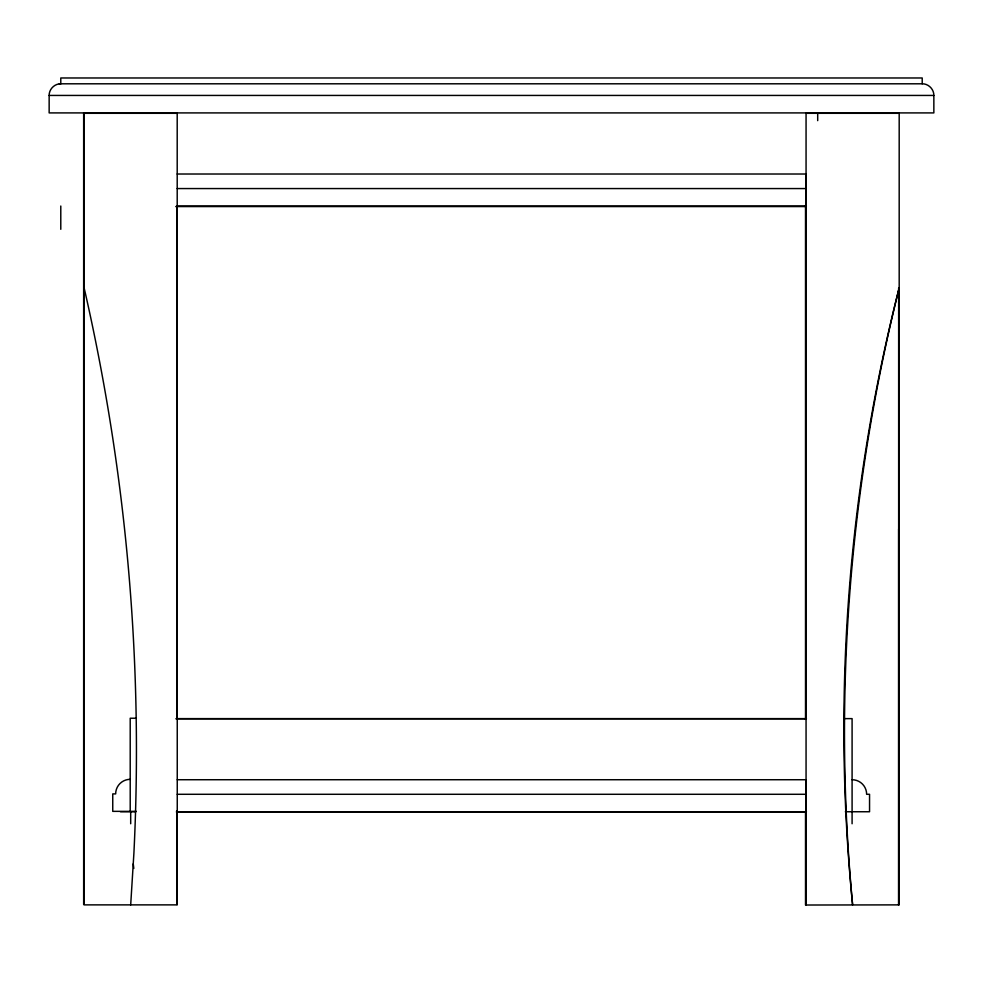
<?xml version="1.0" encoding="UTF-8"?>
<svg xmlns="http://www.w3.org/2000/svg" width="983" height="983" viewBox="0 0 983 983"><rect width="100%" height="100%" fill="white"/><g stroke="black" fill="none" stroke-linecap="round" stroke-linejoin="round"><path stroke-width="1.47" d="M898.646 529.014L898.646 905.024L898.646 288.056M898.904 868.444L898.904 863.86M130.69 904.876L133.897 853.219A2072.778 2072.778 0 0 0 84.133 287.908M49.15 95.437C49.015 89.22 54.569 83.666 60.786 83.801L922.214 83.801C928.431 83.666 933.985 89.22 933.85 95.437L933.85 112.91L49.15 112.91L49.15 95.437L933.85 95.437M59.275 83.899L60.786 83.899L60.786 77.976L922.214 77.976L922.214 83.801M177.259 113.303L84.133 113.303L84.133 904.876L177.259 904.876L177.198 112.91M177.198 174.016L805.802 174.016L805.802 206.025M177.198 188.564L805.802 188.564M176.596 206.025L806.404 206.025M175.773 206.565L805.519 206.565M136.281 718.229L130.211 718.229L130.211 811.356M176.694 718.622L806.429 718.622M844.495 718.622L852.089 718.622L852.089 823.766M175.871 718.77L806.281 718.77M177.259 779.728L805.863 779.728L805.79 823.766M177.259 794.289L805.863 794.289M136.281 811.356L112.75 811.356L112.75 793.895L115.662 793.895A14.548 14.548 0 0 1 130.211 779.335M120.479 811.749L135.887 811.749M176.694 811.749L806.441 811.749M845.343 811.749L869.55 811.749L869.55 794.289L866.637 794.289A14.548 14.548 0 0 0 852.089 779.728M176.338 811.897L806.085 811.897M133.246 863.86L133.811 868.444M817.696 113.303L817.696 120.651M806.06 904.876L806.06 113.303L899.187 113.303L899.187 287.908A2072.778 11.943 90 0 0 898.904 853.219L898.917 904.876L805.519 905.024L805.519 811.294M805.519 205.336L805.519 719.396M176.78 206.479L176.78 718.856M176.78 810.901L176.78 904.483M130.69 811.749L130.69 823.766M83.653 112.91L83.653 904.483M60.786 206.025L60.786 229.309M899.187 287.908A1782.634 1782.609 -90 0 0 852.617 904.876A1832.939 1832.902 -90 0 1 899.187 287.908"/></g></svg>
